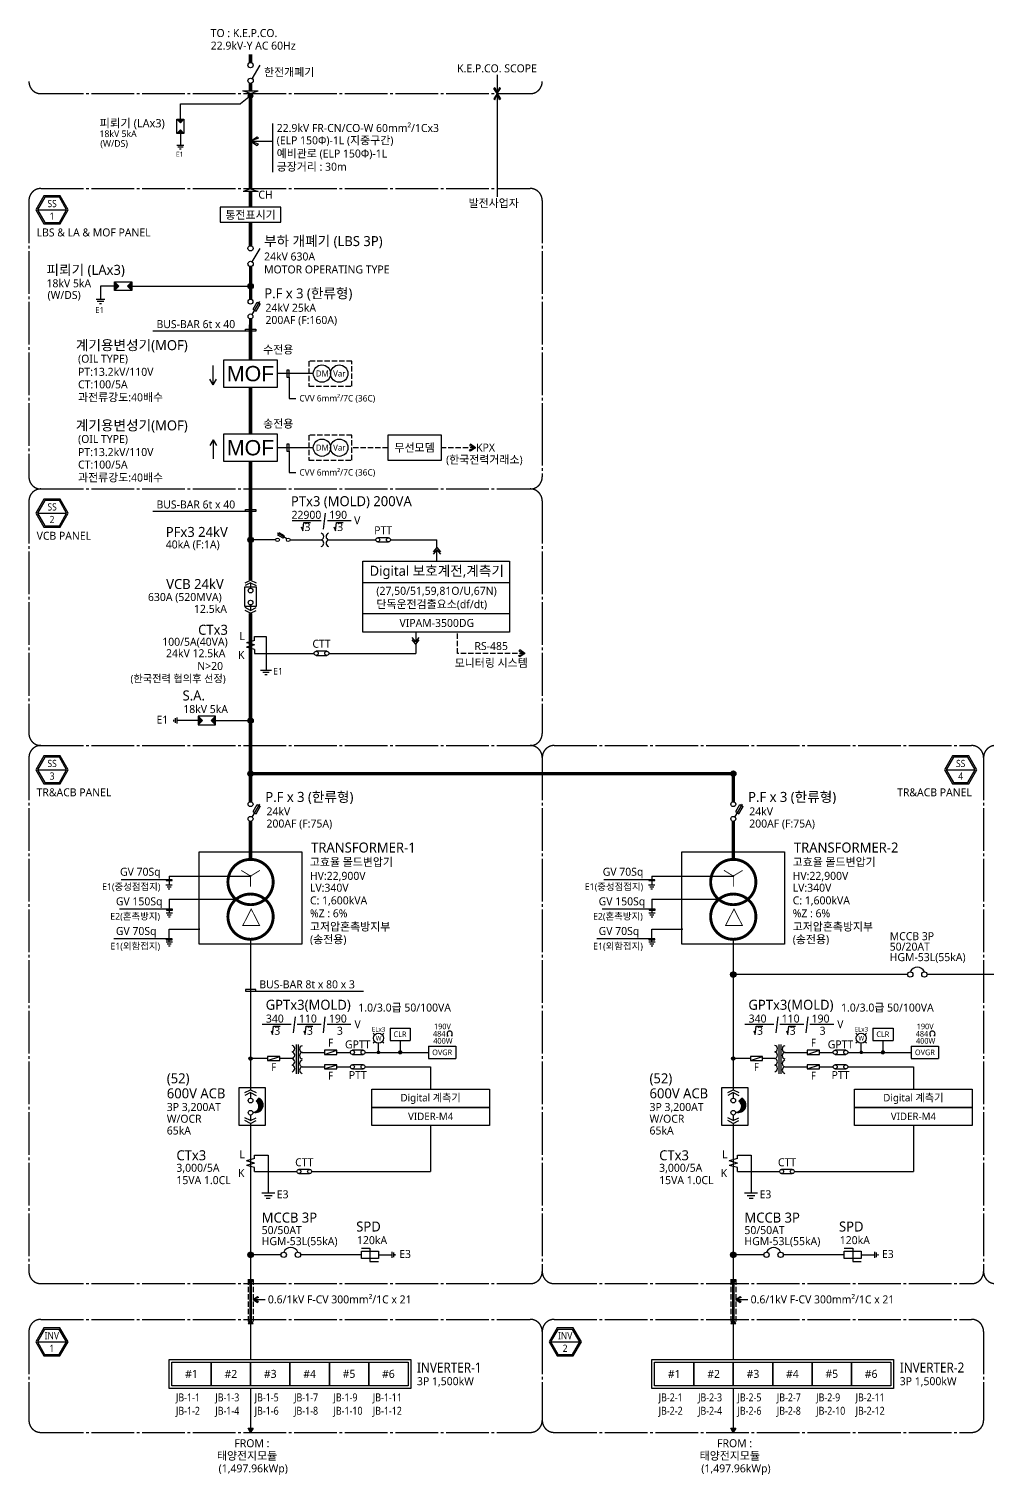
# Model space of a CAD drawing. Header units: millimetres. Extents: x 6276 to 501578, y 2533 to 56800.
# Drawn here: x 6276 to 42202, y 2533 to 56757 of the extents above; entities that cross this region are included whole.
import ezdxf
from ezdxf.enums import TextEntityAlignment as Align

# ---------------------------------------------------------------- set-up
doc = ezdxf.new("R2010")
doc.units = ezdxf.units.MM
doc.header["$LTSCALE"] = 100
doc.linetypes.add('C4', pattern=[19, 16, -1, 1, -1])
doc.linetypes.add('LH2', pattern=[2.75, 2, -0.75])
for name, color, linetype in [('E-ELEC', 3, 'Continuous'), ('E-LINE', 4, 'Continuous'), ('E-TABL', 1, 'Continuous'), ('E-TEXT', 7, 'Continuous')]:
    doc.layers.add(name, color=color, linetype=linetype)
doc.styles.add('arial', font='arial.ttf')
doc.styles.add('MG', font='malgun.ttf')

msp = doc.modelspace()

# ---------------------------------------------------------------- hatches: boundary and pattern name
at = {"layer": 'E-ELEC'}
for points in [[(14901, 16664), (14796, 16559, -0.720759), (14691, 16139, 0.926031)], [(33001, 16664), (32896, 16559, -0.720759), (32791, 16139, 0.926031)]]:
    msp.add_hatch(color=256, dxfattribs=at).paths.add_polyline_path(points)
at = {"layer": 'E-LINE'}
for points in [[(14588, 9711), (14497, 9868), (14679, 9868)], [(32688, 9711), (32597, 9868), (32779, 9868)], [(14588, 8371), (14497, 8213), (14679, 8213)], [(32688, 8371), (32597, 8213), (32779, 8213)], [(14588, 4133), (14497, 4291), (14679, 4291)], [(32688, 4133), (32597, 4291), (32779, 4291)]]:
    msp.add_hatch(color=256, dxfattribs=at).paths.add_polyline_path(points)

# ---------------------------------------------------------------- linework, layer by layer
at = {"color": 1}
for p, q in [((14779, 45428), (10922, 45428)), ((14393, 45432), (14393, 45495)), ((14393, 45495), (14779, 45495)), ((14779, 45495), (14779, 45428)), ((14779, 38665), (10922, 38665)), ((14393, 38669), (14393, 38732)), ((14393, 38732), (14779, 38732)), ((14779, 38732), (14779, 38665)), ((11648, 24857), (9735, 24857)), ((11424, 24856), (11424, 24824)), ((11424, 24824), (11648, 24824)), ((11648, 24824), (11648, 24857)), ((29749, 24857), (27836, 24857)), ((29525, 24856), (29525, 24824)), ((29525, 24824), (29749, 24824)), ((29749, 24824), (29749, 24857)), ((11654, 23747), (9673, 23747)), ((11431, 23747), (11431, 23715)), ((11431, 23715), (11654, 23715)), ((11654, 23715), (11654, 23747)), ((29755, 23747), (27774, 23747)), ((29531, 23747), (29531, 23715)), ((29531, 23715), (29755, 23715)), ((29755, 23715), (29755, 23747)), ((11648, 22635), (9466, 22635)), ((11424, 22635), (11424, 22603)), ((11424, 22603), (11648, 22603)), ((11648, 22603), (11648, 22635)), ((29749, 22635), (27566, 22635)), ((29525, 22635), (29525, 22603)), ((29525, 22603), (29749, 22603)), ((29749, 22603), (29749, 22635)), ((14779, 20739), (14393, 20739)), ((14393, 20739), (14393, 20672)), ((14393, 20672), (18822, 20672)), ((14779, 20676), (14779, 20739))]:
    msp.add_line(p, q, dxfattribs=at)
at = {"layer": 'E-ELEC', "linetype": 'Continuous'}
for p, q in [((14652, 54886), (14948, 55393)), ((14303, 54437), (14867, 54437)), ((14584, 54330), (14867, 54437)), ((14587, 50765), (14304, 50657)), ((14868, 50657), (14304, 50657)), ((14652, 48019), (14948, 48525)), ((14681, 46248), (14797, 46173)), ((14837, 46517), (14954, 46441)), ((15610, 37780), (15665, 37865)), ((15804, 37668), (15858, 37751)), ((14837, 27676), (14954, 27600)), ((32938, 27676), (33055, 27600)), ((14681, 27408), (14797, 27332)), ((32782, 27408), (32898, 27332))]:
    msp.add_line(p, q, dxfattribs=at)
at = {"layer": 'E-ELEC'}
for p, q in [((14585, 54246), (14214, 53942)), ((11954, 53942), (14214, 53942)), ((11954, 53371), (11954, 53942)), ((11820, 53371), (11954, 53237)), ((11820, 52834), (11820, 53371)), ((11820, 53371), (12089, 53371)), ((11954, 53237), (12089, 53371)), ((12089, 53371), (12089, 52834)), ((11820, 52834), (11954, 52968)), ((12089, 52834), (11820, 52834)), ((11954, 52968), (12089, 52834)), ((11954, 52834), (11954, 52398)), ((11820, 52398), (12089, 52398)), ((11854, 52331), (12055, 52331)), ((11921, 52263), (11988, 52263)), ((9485, 47274), (10131, 47274)), ((9485, 47274), (9647, 47112)), ((9485, 46951), (9485, 47274)), ((10131, 47274), (9969, 47112)), ((10131, 47274), (10131, 46951)), ((9485, 47112), (8962, 47112)), ((8962, 47112), (8962, 46624)), ((9647, 47112), (9485, 46951)), ((10131, 46951), (9485, 46951)), ((9969, 47112), (10131, 46951)), ((10131, 47112), (14586, 47112)), ((8801, 46624), (9124, 46624)), ((8841, 46543), (9083, 46543)), ((8922, 46462), (9003, 46462)), ((14646, 46046), (14929, 46531)), ((14680, 46248), (14837, 46517)), ((14796, 46173), (14953, 46441)), ((13185, 43410), (13185, 44131)), ((13185, 43410), (13063, 43628)), ((13185, 43410), (13307, 43628)), ((13185, 41352), (13063, 41135)), ((13185, 41352), (13185, 40632)), ((13185, 41352), (13307, 41135)), ((15950, 37643), (15600, 37847)), ((15804, 37667), (15610, 37780)), ((15859, 37751), (15665, 37864)), ((14379, 35990), (14586, 36094)), ((14586, 35990), (14379, 35886)), ((14586, 36094), (14793, 35990)), ((14586, 35990), (14586, 35783)), ((14586, 35990), (14793, 35886)), ((14586, 34953), (14379, 35057)), ((14586, 34850), (14379, 34953)), ((14586, 35161), (14586, 34953)), ((14586, 34953), (14793, 35057)), ((14586, 34850), (14793, 34953)), ((11772, 30737), (11772, 30909)), ((11830, 30708), (11830, 30938)), ((13268, 30984), (12622, 30984)), ((12784, 30823), (12622, 30984)), ((12622, 30984), (12622, 30662)), ((13106, 30823), (13268, 30984)), ((13268, 30662), (13268, 30984)), ((11715, 30794), (11715, 30852)), ((12622, 30823), (11830, 30823)), ((12622, 30662), (12784, 30823)), ((12622, 30662), (13268, 30662)), ((13268, 30662), (13106, 30823)), ((13268, 30823), (14586, 30823)), ((14647, 27205), (14930, 27690)), ((14681, 27408), (14837, 27676)), ((32747, 27205), (33030, 27690)), ((32781, 27408), (32938, 27676)), ((14797, 27332), (14953, 27600)), ((32898, 27332), (33054, 27600)), ((16294, 18678), (16294, 17576)), ((16367, 18678), (16367, 17576)), ((34395, 18678), (34395, 17576)), ((34468, 18678), (34468, 17576)), ((14376, 16874), (14586, 16979)), ((14586, 16874), (14376, 16769)), ((14586, 16979), (14796, 16874)), ((14586, 16874), (14586, 16664)), ((14586, 16874), (14796, 16769)), ((32477, 16874), (32686, 16979)), ((32686, 16874), (32477, 16769)), ((32686, 16979), (32896, 16874)), ((32686, 16874), (32686, 16664)), ((32686, 16874), (32896, 16769)), ((14796, 16559), (14901, 16664)), ((32896, 16559), (33001, 16664)), ((14586, 15824), (14376, 15929)), ((14586, 15719), (14376, 15824)), ((14586, 16034), (14586, 15824)), ((14586, 15824), (14796, 15929)), ((14586, 15719), (14796, 15824)), ((32686, 15824), (32477, 15929)), ((32686, 15719), (32477, 15824)), ((32686, 16034), (32686, 15824)), ((32686, 15824), (32896, 15929)), ((32686, 15719), (32896, 15824)), ((19899, 10676), (19899, 10906)), ((19956, 10704), (19956, 10877)), ((37999, 10676), (37999, 10906)), ((38057, 10704), (38057, 10877)), ((15732, 10791), (14586, 10791)), ((18742, 10791), (16462, 10791)), ((19382, 10791), (19899, 10791)), ((20014, 10762), (20014, 10820)), ((33832, 10791), (32686, 10791)), ((36843, 10791), (34562, 10791)), ((37483, 10791), (37999, 10791)), ((38114, 10762), (38114, 10820))]:
    msp.add_line(p, q, dxfattribs=at)
at = {"layer": 'E-ELEC', "color": 2}
for p, q in [((17361, 18459), (17361, 18307)), ((17817, 18459), (17361, 18459)), ((17817, 18307), (17817, 18459)), ((35461, 18459), (35461, 18307)), ((35917, 18459), (35461, 18459)), ((35917, 18307), (35917, 18459)), ((15226, 18227), (15226, 18075)), ((15682, 18227), (15226, 18227)), ((15226, 18075), (15682, 18075)), ((15682, 18075), (15682, 18227)), ((17361, 18307), (17817, 18307)), ((17361, 17916), (17361, 17764)), ((17817, 17916), (17361, 17916)), ((17817, 17764), (17817, 17916)), ((33327, 18227), (33327, 18075)), ((33783, 18227), (33327, 18227)), ((33327, 18075), (33783, 18075)), ((33783, 18075), (33783, 18227)), ((35461, 18307), (35917, 18307)), ((35461, 17916), (35461, 17764)), ((35917, 17916), (35461, 17916)), ((35917, 17764), (35917, 17916)), ((17361, 17764), (17817, 17764)), ((35461, 17764), (35917, 17764))]:
    msp.add_line(p, q, dxfattribs=at)
at = {"layer": 'E-ELEC', "color": 2, "linetype": 'Continuous'}
for p, q in [((17361, 18307), (17817, 18459)), ((35461, 18307), (35917, 18459)), ((15226, 18075), (15682, 18227)), ((17361, 17764), (17817, 17916)), ((33327, 18075), (33783, 18227)), ((35461, 17764), (35917, 17916))]:
    msp.add_line(p, q, dxfattribs=at)
at = {"layer": 'E-ELEC', "ltscale": 10}
for p, q in [((18742, 11035), (19062, 11035)), ((19062, 11035), (19062, 10547)), ((36843, 11035), (37163, 11035)), ((37163, 11035), (37163, 10547)), ((19062, 10547), (19382, 10547)), ((37163, 10547), (37483, 10547))]:
    msp.add_line(p, q, dxfattribs=at)
at = {"layer": 'E-ELEC', "linetype": 'Continuous'}
for points in [[(14586, 54330), (14303, 54437)], [(14585, 50765), (14868, 50657)]]:
    msp.add_lwpolyline(points, dxfattribs=at)
at = {"layer": 'E-ELEC'}
for points in [[(15726, 50074), (13446, 50074), (13446, 49509), (15726, 49509)], [(15601, 44341), (13571, 44341), (13571, 43326), (15601, 43326)], [(15601, 41562), (13571, 41562), (13571, 40547), (15601, 40547)], [(14362, 35831), (14362, 35112), (14809, 35112), (14809, 35831)], [(11535, 6872), (20594, 6872), (20594, 5781), (11535, 5781)], [(11635, 6772), (13111, 6772), (13111, 5881), (11635, 5881)], [(13111, 6772), (14588, 6772), (14588, 5881), (13111, 5881)], [(14588, 6772), (16064, 6772), (16064, 5881), (14588, 5881)], [(16064, 6772), (17541, 6772), (17541, 5881), (16064, 5881)], [(17541, 6772), (19017, 6772), (19017, 5881), (17541, 5881)], [(19017, 6772), (20494, 6772), (20494, 5881), (19017, 5881)], [(29635, 6872), (38694, 6872), (38694, 5781), (29635, 5781)], [(29735, 6772), (31212, 6772), (31212, 5881), (29735, 5881)], [(31212, 6772), (32688, 6772), (32688, 5881), (31212, 5881)], [(32688, 6772), (34165, 6772), (34165, 5881), (32688, 5881)], [(34165, 6772), (35641, 6772), (35641, 5881), (34165, 5881)], [(35641, 6772), (37118, 6772), (37118, 5881), (35641, 5881)], [(37118, 6772), (38594, 6772), (38594, 5881), (37118, 5881)]]:
    msp.add_lwpolyline(points, close=True, dxfattribs=at)
at = {"layer": 'E-ELEC', "const_width": 108}
for points in [[(14586, 23921, 1), (14586, 25618, 1)], [(32686, 23921, 1), (32686, 25618, 1)], [(14586, 22622, -1), (14586, 24319, -1)], [(32686, 22622, -1), (32686, 24319, -1)]]:
    msp.add_lwpolyline(points, format="xyb", close=True, dxfattribs=at)
at = {"layer": 'E-ELEC', "ltscale": 10}
for points in [[(18742, 10928), (19382, 10928), (19382, 10654), (18742, 10654)], [(36843, 10928), (37483, 10928), (37483, 10654), (36843, 10654)]]:
    msp.add_lwpolyline(points, close=True, dxfattribs=at)
at = {"layer": 'E-ELEC', "linetype": 'Continuous'}
for centre in [(14586, 55398), (14588, 54812), (14586, 48530), (14588, 47945)]:
    msp.add_circle(centre, 98.2, dxfattribs=at)
at = {"layer": 'E-ELEC'}
for centre, radius in [((14585, 54246), 84), ((14585, 54246), 60), ((14585, 54246), 33.6), ((14586, 47112), 101), ((14586, 47112), 72), ((14586, 47112), 40.3), ((14585, 46531), 92.4), ((14585, 45977), 92.4), ((14586, 37599), 101), ((14586, 37599), 40.3), ((15600, 37599), 66.7), ((16000, 37599), 66.7), ((14586, 35696), 86.4), ((14586, 35247), 86.4), ((14586, 30823), 101), ((14586, 30823), 101), ((14586, 30823), 40.3), ((14586, 30823), 40.3), ((14586, 28831), 101), ((14586, 28831), 40.3), ((32686, 28831), 101), ((32686, 28831), 40.3), ((14586, 27690), 92.4), ((32686, 27690), 92.4), ((14586, 27136), 92.4), ((32686, 27136), 92.4), ((32686, 21301), 101), ((32686, 21301), 40.3), ((39321, 21301), 100), ((39850, 21301), 100), ((14586, 18151), 53.5), ((32686, 18151), 53.5), ((14586, 16576), 87.5), ((32686, 16576), 87.5), ((14586, 16121), 87.5), ((32686, 16121), 87.5), ((14586, 10791), 101), ((14586, 10791), 101), ((15832, 10791), 100), ((16361, 10791), 100), ((32686, 10791), 101), ((32686, 10791), 101), ((33933, 10791), 100), ((34462, 10791), 100), ((14586, 10791), 40.3), ((14586, 10791), 40.3), ((32686, 10791), 40.3), ((32686, 10791), 40.3)]:
    msp.add_circle(centre, radius, dxfattribs=at)
for centre, radius, start, end in [((17207, 37722), 127, 284.1722, 75.8278), ((17207, 37475), 127, 284.1722, 75.8278), ((17546, 37722), 127, 104.1722, 255.8278), ((17546, 37475), 127, 104.1722, 255.8278), ((39586, 21289), 287, 22.9493, 157.0507), ((16114, 18522), 127, 284.1722, 75.8278), ((16548, 18507), 127, 104.1722, 255.8278), ((34215, 18522), 127, 284.1722, 75.8278), ((34648, 18507), 127, 104.1722, 255.8278), ((16114, 18275), 127, 284.1722, 75.8278), ((16114, 18028), 127, 284.1722, 75.8278), ((16114, 17781), 127, 284.1722, 75.8278), ((16548, 18259), 127, 104.1722, 255.8278), ((16548, 17963), 127, 104.1722, 255.8278), ((34215, 18275), 127, 284.1722, 75.8278), ((34215, 18028), 127, 284.1722, 75.8278), ((34215, 17781), 127, 284.1722, 75.8278), ((34648, 18259), 127, 104.1722, 255.8278), ((34648, 17963), 127, 104.1722, 255.8278), ((16548, 17716), 127, 104.1722, 255.8278), ((34648, 17716), 127, 104.1722, 255.8278), ((14776, 16409), 283, 252.5973, 63.7999), ((14673, 16366), 228, 274.3987, 57.5288), ((32876, 16409), 283, 252.5973, 63.7999), ((32774, 16366), 228, 274.3987, 57.5288), ((16097, 10779), 287, 22.9493, 157.0507), ((34197, 10779), 287, 22.9493, 157.0507)]:
    msp.add_arc(centre, radius, start, end, dxfattribs=at)
for points in [[(11820, 53371), (11954, 53237), (12089, 53371)], [(11820, 52834), (11954, 52968), (12089, 52834)], [(9485, 47274), (9647, 47112), (9485, 46951)], [(10131, 47274), (9969, 47112), (10131, 46951)], [(12622, 30662), (12784, 30823), (12622, 30984)], [(13268, 30662), (13106, 30823), (13268, 30984)]]:
    msp.add_solid(points, dxfattribs=at)
at = {"layer": 'E-LINE', "linetype": 'Continuous'}
for p, q in [((14586, 22622), (14586, 16979)), ((32686, 22622), (32686, 16979))]:
    msp.add_line(p, q, dxfattribs=at)
at = {"layer": 'E-LINE'}
for p, q in [((39221, 21301), (32686, 21301)), ((45267, 21301), (39951, 21301)), ((14586, 15719), (14588, 9711)), ((32686, 15719), (32688, 9711)), ((14588, 8213), (14588, 6872)), ((32688, 8213), (32688, 6872)), ((14588, 5781), (14588, 4133)), ((32688, 5781), (32688, 4133))]:
    msp.add_line(p, q, dxfattribs=at)
at = {"layer": 'E-LINE', "const_width": 130}
for points in [[(14585, 55496), (14585, 55803)], [(14585, 54437), (14585, 54714)], [(14585, 50765), (14585, 54330)], [(14586, 50657), (14586, 50074)], [(14586, 49509), (14586, 48629)], [(14588, 47847), (14587, 46623)], [(14587, 45884), (14586, 44341)], [(14586, 43326), (14586, 41562)], [(14586, 40547), (14586, 36094)], [(14586, 34850), (14586, 27783)], [(32686, 28831), (14586, 28831)], [(32686, 28831), (32686, 27783)], [(14586, 27043), (14586, 25618)], [(32686, 27043), (32686, 25618)]]:
    msp.add_lwpolyline(points, dxfattribs=at)
at = {"layer": 'E-LINE'}
for points in [[(14588, 9711), (14497, 9868), (14679, 9868)], [(32688, 9711), (32597, 9868), (32779, 9868)], [(14588, 8371), (14497, 8213), (14679, 8213)], [(32688, 8371), (32597, 8213), (32779, 8213)], [(14588, 4133), (14497, 4291), (14679, 4291)], [(32688, 4133), (32597, 4291), (32779, 4291)]]:
    msp.add_lwpolyline(points, close=True, dxfattribs=at)
at = {"layer": 'E-LINE', "linetype": 'LH2', "const_width": 100, "flags": 128}
for points in [[(14588, 9711), (14588, 8371)], [(32688, 9711), (32688, 8371)]]:
    msp.add_lwpolyline(points, dxfattribs=at)
at = {"layer": 'E-LINE'}
for centre in [(14586, 18151), (32686, 18151)]:
    msp.add_circle(centre, 63, dxfattribs=at)
at = {"layer": 'E-TABL', "color": 1, "linetype": 'C4'}
for p, q in [((6726, 54330), (25073, 54330)), ((6726, 50773), (25073, 50773)), ((6276, 50323), (6276, 39957)), ((25523, 50323), (25523, 41987)), ((25523, 41987), (25523, 39957)), ((6276, 39057), (6276, 30337)), ((6726, 39507), (25073, 39507)), ((25523, 39057), (25523, 30337)), ((6726, 29887), (25073, 29887)), ((6726, 29887), (25073, 29887)), ((25973, 29887), (41621, 29887)), ((6276, 29437), (6276, 10161)), ((25523, 29437), (25523, 10161)), ((25523, 29437), (25523, 10161)), ((25523, 29437), (25523, 10161)), ((42071, 29437), (42071, 10161)), ((42071, 29437), (42071, 10161)), ((42071, 29437), (42071, 10161)), ((6726, 9711), (25073, 9711)), ((25973, 9711), (41621, 9711)), ((6726, 8371), (25073, 8371)), ((25973, 8371), (41621, 8371)), ((6276, 7921), (6276, 4583)), ((6276, 7921), (6276, 4583)), ((25523, 7921), (25523, 4583)), ((25523, 7921), (25523, 4583)), ((25523, 7921), (25523, 4583)), ((42071, 7921), (42071, 4583)), ((6726, 4133), (25073, 4133)), ((25973, 4133), (41621, 4133))]:
    msp.add_line(p, q, dxfattribs=at)
at = {"layer": 'E-TABL'}
for p, q in [((15411, 53214), (15411, 51386)), ((14585, 52547), (15411, 52547)), ((22836, 41181), (22792, 41138)), ((22792, 41138), (23025, 41055)), ((22792, 40971), (23025, 41055)), ((22836, 40928), (22792, 40971)), ((23025, 41055), (22836, 41181)), ((23025, 41055), (22836, 40928)), ((24300, 36801), (24300, 34142)), ((24300, 34142), (18791, 34142)), ((24685, 33471), (24642, 33428)), ((24642, 33428), (24874, 33344)), ((24642, 33261), (24874, 33344)), ((24685, 33218), (24642, 33261)), ((24874, 33344), (24685, 33471)), ((24874, 33344), (24685, 33218)), ((14679, 9119), (15134, 9119)), ((32779, 9119), (33235, 9119))]:
    msp.add_line(p, q, dxfattribs=at)
at = {"layer": 'E-TABL', "linetype": 'Continuous'}
for p, q in [((6600, 49972), (7689, 49972)), ((16031, 43700), (16031, 42899)), ((16031, 42899), (16289, 42899)), ((16031, 40922), (16031, 40121)), ((16031, 40121), (16289, 40121)), ((6600, 38599), (7689, 38599)), ((6600, 28979), (7689, 28979)), ((40668, 28979), (41756, 28979)), ((6592, 7524), (7681, 7524)), ((25839, 7524), (26928, 7524))]:
    msp.add_line(p, q, dxfattribs=at)
at = {"layer": 'E-TABL', "linetype": 'LH2'}
for p, q in [((19729, 41055), (18390, 41055)), ((23025, 41055), (21743, 41055)), ((22343, 33344), (22343, 34142)), ((24874, 33344), (22343, 33344)), ((14497, 9868), (14497, 8213)), ((14679, 9868), (14679, 8213)), ((32597, 9868), (32597, 8213)), ((32779, 9868), (32779, 8213))]:
    msp.add_line(p, q, dxfattribs=at)
at = {"layer": 'E-TABL', "color": 0}
for p, q in [((11536, 24993), (14586, 24993)), ((29637, 24993), (32686, 24993)), ((11536, 24123), (14044, 24123)), ((29637, 24123), (32145, 24123))]:
    msp.add_line(p, q, dxfattribs=at)
at = {"layer": 'E-TABL'}
for points in [[(14890, 52657), (14585, 52547), (14833, 52714)], [(14585, 52547), (14833, 52381), (14890, 52438)], [(21743, 41526), (19729, 41526), (19729, 40583), (21743, 40583)], [(24300, 34142), (18791, 34142), (18791, 35999), (24300, 35999)], [(14882, 9193), (14679, 9119), (14844, 9230)], [(32982, 9193), (32779, 9119), (32945, 9230)], [(14679, 9119), (14844, 9009), (14882, 9046)], [(32779, 9119), (32945, 9009), (32982, 9046)]]:
    msp.add_lwpolyline(points, close=True, dxfattribs=at)
at = {"layer": 'E-TABL', "linetype": 'Continuous'}
for points in [[(6872, 50444), (6600, 49972), (6872, 49501), (7417, 49501), (7689, 49972), (7417, 50444)], [(15946, 43966), (15946, 43700), (16031, 43700), (16031, 43966)], [(15946, 41187), (15946, 40922), (16031, 40922), (16031, 41187)], [(6872, 39071), (6600, 38599), (6872, 38128), (7417, 38128), (7689, 38599), (7417, 39071)], [(6872, 29451), (6600, 28979), (6872, 28507), (7417, 28507), (7689, 28979), (7417, 29451)], [(40940, 29451), (40668, 28979), (40940, 28507), (41484, 28507), (41756, 28979), (41484, 29451)], [(12661, 25907), (16510, 25907), (16510, 22445), (12661, 22445)], [(30762, 25907), (34611, 25907), (34611, 22445), (30762, 22445)], [(14157, 17069), (15135, 17069), (15135, 15646), (14157, 15646)], [(32258, 17069), (33235, 17069), (33235, 15646), (32258, 15646)], [(6864, 7995), (6592, 7524), (6864, 7052), (7408, 7052), (7681, 7524), (7408, 7995)], [(26111, 7995), (25839, 7524), (26111, 7052), (26655, 7052), (26928, 7524), (26655, 7995)]]:
    msp.add_lwpolyline(points, close=True, dxfattribs=at)
at = {"layer": 'E-TABL', "linetype": 'LH2'}
for points in [[(18390, 44305), (16777, 44305), (16777, 43361), (18390, 43361)], [(18390, 41526), (16777, 41526), (16777, 40583), (18390, 40583)]]:
    msp.add_lwpolyline(points, close=True, dxfattribs=at)
at = {"layer": 'E-TABL', "linetype": 'Continuous', "const_width": 32.3}
for points in [[(14586, 24993), (14232, 25210)], [(14938, 25206), (14586, 24993), (14586, 24597)], [(32686, 24993), (32333, 25210)], [(33038, 25206), (32686, 24993), (32686, 24597)]]:
    msp.add_lwpolyline(points, dxfattribs=at)
for points in [[(14297, 23143), (14611, 23757), (14926, 23143)], [(32397, 23143), (32712, 23757), (33026, 23143)]]:
    msp.add_lwpolyline(points, close=True, dxfattribs=at)
at = {"layer": 'E-TABL', "color": 0}
for points in [[(11536, 22519), (11536, 23002), (12661, 23002)], [(29637, 22519), (29637, 23002), (30762, 23002)]]:
    msp.add_lwpolyline(points, dxfattribs=at)
at = {"layer": 'E-TABL', "linetype": 'C4'}
for centre, start, end in [((6726, 54780), 180, 270), ((25073, 54780), 270, 0)]:
    msp.add_arc(centre, 450, start, end, dxfattribs=at)
at = {"layer": 'E-TABL', "color": 1, "linetype": 'C4'}
for centre, start, end in [((6726, 50323), 90, 180), ((25073, 50323), 0, 90), ((6726, 39957), 180, 270), ((25073, 39957), 270, 0), ((6726, 39057), 90, 180), ((25073, 39057), 0, 90), ((6726, 30337), 180, 270), ((6726, 29437), 90, 180), ((25073, 30337), 270, 0), ((25073, 29437), 0, 90), ((25973, 29437), 90, 180), ((41621, 29437), 0, 90), ((42521, 29437), 90, 180), ((6726, 10161), 180, 270), ((25073, 10161), 270, 0), ((25973, 10161), 180, 270), ((41621, 10161), 270, 0), ((42521, 10161), 180, 270), ((6726, 7921), 90, 180), ((25073, 7921), 0, 90), ((25973, 7921), 90, 180), ((41621, 7921), 0, 90), ((6726, 4583), 180, 270), ((25073, 4583), 270, 0), ((25973, 4583), 180, 270), ((41621, 4583), 270, 0)]:
    msp.add_arc(centre, 450, start, end, dxfattribs=at)
at = {"layer": 'E-TEXT'}
for p, q in [((23833, 55032), (23833, 54330)), ((23707, 54519), (23750, 54562)), ((23833, 54330), (23707, 54519)), ((23833, 54330), (23707, 54141)), ((23750, 54562), (23833, 54330)), ((23750, 54098), (23833, 54330)), ((23917, 54562), (23833, 54330)), ((23833, 54330), (23960, 54519)), ((23833, 54330), (23833, 50464)), ((23833, 54330), (23960, 54141)), ((23917, 54098), (23833, 54330)), ((23960, 54519), (23917, 54562)), ((23707, 54141), (23750, 54098)), ((23960, 54141), (23917, 54098)), ((16940, 43833), (15601, 43833)), ((16940, 41055), (15601, 41055)), ((17388, 38599), (17315, 38002)), ((16152, 38322), (17239, 38322)), ((17470, 38322), (18361, 38322)), ((15533, 37599), (14586, 37599)), ((16067, 37599), (17239, 37599)), ((17515, 37599), (19281, 37599)), ((19758, 37675), (19357, 37675)), ((19357, 37523), (19758, 37523)), ((19834, 37599), (21570, 37599)), ((21570, 37308), (21570, 37599)), ((21570, 36801), (21570, 37223)), ((18791, 36801), (24126, 36801)), ((18791, 34142), (18791, 36801)), ((18799, 36801), (24300, 36801)), ((18791, 35999), (24126, 35999)), ((18799, 35999), (24300, 35999)), ((24126, 34826), (18791, 34826)), ((24300, 34826), (18799, 34826)), ((14740, 33826), (14432, 33742)), ((14740, 33657), (14432, 33742)), ((14740, 33657), (14432, 33573)), ((14740, 33826), (14740, 33979)), ((14740, 33979), (15166, 33979)), ((15166, 33979), (15166, 32717)), ((24300, 34142), (18791, 34142)), ((20780, 34142), (20780, 33773)), ((20780, 33688), (20780, 33344)), ((14740, 33488), (14432, 33573)), ((14740, 33482), (14740, 33344)), ((14740, 33344), (16970, 33344)), ((17447, 33420), (17046, 33420)), ((17046, 33268), (17447, 33268)), ((17523, 33344), (20780, 33344)), ((14962, 32717), (15371, 32717)), ((15044, 32637), (15289, 32637)), ((15126, 32557), (15207, 32557)), ((11536, 24993), (11536, 24655)), ((29637, 24993), (29637, 24655)), ((11650, 24655), (11412, 24655)), ((11606, 24579), (11456, 24579)), ((11562, 24504), (11499, 24504)), ((29750, 24655), (29512, 24655)), ((29706, 24579), (29556, 24579)), ((29663, 24504), (29600, 24504)), ((11536, 24123), (11536, 23608)), ((29637, 24123), (29637, 23608)), ((11655, 23608), (11417, 23608)), ((11611, 23532), (11461, 23532)), ((11568, 23457), (11504, 23457)), ((29756, 23608), (29518, 23608)), ((29712, 23532), (29562, 23532)), ((29668, 23457), (29605, 23457)), ((11655, 22519), (11417, 22519)), ((11611, 22443), (11461, 22443)), ((11568, 22368), (11504, 22368)), ((29756, 22519), (29518, 22519)), ((29712, 22443), (29562, 22443)), ((29668, 22368), (29605, 22368)), ((16255, 19711), (16182, 19114)), ((17377, 19711), (17304, 19114)), ((34355, 19711), (34282, 19114)), ((35477, 19711), (35404, 19114)), ((15018, 19434), (16106, 19434)), ((16336, 19434), (17228, 19434)), ((17458, 19434), (18350, 19434)), ((19820, 19285), (19820, 18824)), ((19820, 19285), (20575, 19285)), ((20575, 19285), (20575, 18824)), ((21950, 19003), (21995, 19003)), ((22156, 19003), (22111, 19003)), ((33119, 19434), (34206, 19434)), ((34437, 19434), (35328, 19434)), ((35559, 19434), (36451, 19434)), ((37921, 19285), (37921, 18824)), ((37921, 19285), (38676, 19285)), ((38676, 19285), (38676, 18824)), ((40050, 19003), (40096, 19003)), ((40257, 19003), (40211, 19003)), ((18806, 18459), (18405, 18459)), ((19382, 18383), (19382, 18725)), ((19820, 18824), (20575, 18824)), ((20198, 18824), (20198, 18383)), ((21258, 18614), (21258, 18152)), ((21258, 18614), (22284, 18614)), ((22284, 18614), (22284, 18152)), ((36906, 18459), (36506, 18459)), ((37483, 18383), (37483, 18725)), ((37921, 18824), (38676, 18824)), ((38298, 18824), (38298, 18383)), ((39358, 18614), (39358, 18152)), ((39358, 18614), (40384, 18614)), ((40384, 18614), (40384, 18152)), ((15226, 18151), (14586, 18151)), ((16145, 18151), (15682, 18151)), ((16516, 18383), (17361, 18383)), ((17817, 18383), (18329, 18383)), ((18405, 18307), (18806, 18307)), ((18806, 17916), (18405, 17916)), ((18882, 18383), (21258, 18383)), ((21258, 18152), (22284, 18152)), ((33327, 18151), (32686, 18151)), ((34246, 18151), (33783, 18151)), ((34617, 18383), (35461, 18383)), ((35917, 18383), (36430, 18383)), ((36506, 18307), (36906, 18307)), ((36906, 17916), (36506, 17916)), ((36982, 18383), (39358, 18383)), ((39358, 18152), (40384, 18152)), ((16516, 17840), (17361, 17840)), ((17817, 17840), (18329, 17840)), ((18405, 17764), (18806, 17764)), ((18882, 17840), (21339, 17840)), ((21339, 17840), (21339, 16997)), ((34617, 17840), (35461, 17840)), ((35917, 17840), (36430, 17840)), ((36506, 17764), (36906, 17764)), ((36982, 17840), (39440, 17840)), ((39440, 17840), (39440, 16997)), ((21339, 15645), (21339, 13916)), ((39440, 15645), (39440, 13916)), ((14740, 14398), (14432, 14313)), ((14740, 14229), (14432, 14313)), ((14740, 14229), (14432, 14145)), ((14740, 14060), (14432, 14145)), ((14740, 14398), (14740, 14534)), ((14740, 14534), (15252, 14534)), ((15252, 14534), (15252, 13112)), ((32840, 14398), (32533, 14313)), ((32840, 14229), (32533, 14313)), ((32840, 14229), (32533, 14145)), ((32840, 14060), (32533, 14145)), ((32840, 14398), (32840, 14534)), ((32840, 14534), (33352, 14534)), ((33352, 14534), (33352, 13112)), ((14740, 13916), (14740, 14060)), ((16800, 13992), (16399, 13992)), ((16399, 13840), (16800, 13840)), ((32840, 13916), (32840, 14060)), ((34900, 13992), (34499, 13992)), ((34499, 13840), (34900, 13840)), ((15006, 13112), (15497, 13112)), ((15104, 13016), (15399, 13016)), ((33107, 13112), (33598, 13112)), ((33205, 13016), (33500, 13016)), ((15178, 12919), (15325, 12919)), ((33279, 12919), (33426, 12919))]:
    msp.add_line(p, q, dxfattribs=at)
at = {"layer": 'E-TEXT', "linetype": 'Continuous'}
for p, q in [((21570, 37308), (21436, 37148)), ((21570, 37223), (21436, 37063)), ((21570, 37308), (21704, 37148)), ((21570, 37223), (21704, 37063)), ((20780, 33773), (20646, 33934)), ((20780, 33688), (20646, 33848)), ((20780, 33773), (20914, 33934)), ((20780, 33688), (20914, 33848)), ((19247, 19044), (19183, 19105)), ((19578, 19105), (19516, 19046)), ((37347, 19044), (37284, 19105)), ((37679, 19105), (37617, 19046)), ((19246, 18783), (19183, 18723)), ((19578, 18723), (19517, 18781)), ((37346, 18783), (37284, 18723)), ((37679, 18723), (37618, 18781)), ((14740, 13916), (16323, 13916)), ((16876, 13916), (21339, 13916)), ((32840, 13916), (34423, 13916)), ((34976, 13916), (39440, 13916))]:
    msp.add_line(p, q, dxfattribs=at)
for points, const_width in [([(14535, 54246, 1), (14635, 54246, 1)], 101), ([(14549, 54246, 1), (14621, 54246, 1)], 71.8), ([(14526, 47112, 1), (14646, 47112, 1)], 121), ([(14543, 47112, 1), (14629, 47112, 1)], 86.2), ([(14526, 37599, 1), (14646, 37599, 1)], 121), ([(14526, 30823, 1), (14646, 30823, 1)], 121), ([(14526, 28831, 1), (14646, 28831, 1)], 121), ([(32626, 28831, 1), (32747, 28831, 1)], 121), ([(32626, 21301, 1), (32747, 21301, 1)], 121), ([(14526, 10791, 1), (14646, 10791, 1)], 121), ([(32626, 10791, 1), (32747, 10791, 1)], 121)]:
    msp.add_lwpolyline(points, format="xyb", close=True, dxfattribs=dict(at, const_width=const_width))
for points in [[(6841, 50498), (6538, 49972), (6841, 49447), (7448, 49447), (7751, 49972), (7448, 50498)], [(6841, 39125), (6538, 38599), (6841, 38074), (7448, 38074), (7751, 38599), (7448, 39125)], [(6841, 29504), (6538, 28979), (6841, 28454), (7448, 28454), (7751, 28979), (7448, 29504)], [(40909, 29504), (40605, 28979), (40909, 28454), (41515, 28454), (41819, 28979), (41515, 29504)], [(6833, 8049), (6530, 7524), (6833, 6998), (7439, 6998), (7743, 7524), (7439, 8049)], [(26080, 8049), (25777, 7524), (26080, 6998), (26687, 6998), (26990, 7524), (26687, 8049)]]:
    msp.add_lwpolyline(points, close=True, dxfattribs=at)
at = {"layer": 'E-TEXT'}
for points in [[(16490, 38083), (16542, 37938), (16583, 38252), (16831, 38252)], [(17715, 38083), (17767, 37938), (17808, 38252), (18056, 38252)], [(24300, 36801), (24300, 34142)], [(15357, 19195), (15409, 19050), (15450, 19364), (15698, 19364)], [(16581, 19195), (16634, 19050), (16674, 19364), (16922, 19364)], [(33457, 19195), (33510, 19050), (33550, 19364), (33798, 19364)], [(34682, 19195), (34734, 19050), (34775, 19364), (35023, 19364)]]:
    msp.add_lwpolyline(points, dxfattribs=at)
for points, const_width in [([(14568, 24993, 1), (14604, 24993, 1)], 36.2), ([(32668, 24993, 1), (32705, 24993, 1)], 36.2), ([(14062, 24123, 1), (14026, 24123, 1)], 36.2), ([(32163, 24123, 1), (32127, 24123, 1)], 36.2), ([(12679, 23002, 1), (12643, 23002, 1)], 36.2), ([(30780, 23002, 1), (30744, 23002, 1)], 36.2), ([(19349, 18383, -1), (19416, 18383, -1)], 66.7), ([(20158, 18383, 1), (20238, 18383, 1)], 80), ([(37450, 18383, -1), (37516, 18383, -1)], 66.7), ([(38258, 18383, 1), (38338, 18383, 1)], 80), ([(14546, 18151, 1), (14626, 18151, 1)], 80), ([(32646, 18151, 1), (32726, 18151, 1)], 80)]:
    msp.add_lwpolyline(points, format="xyb", close=True, dxfattribs=dict(at, const_width=const_width))
for points in [[(19132, 16997), (23547, 16997), (23547, 16321), (19132, 16321)], [(37232, 16997), (41647, 16997), (41647, 16321), (37232, 16321)], [(19132, 16321), (23547, 16321), (23547, 15645), (19132, 15645)], [(37232, 16321), (41647, 16321), (41647, 15645), (37232, 15645)]]:
    msp.add_lwpolyline(points, close=True, dxfattribs=at)
for centre, radius in [((17264, 43833), 324), ((17912, 43833), 324), ((17264, 41055), 324), ((17912, 41055), 324), ((14586, 37599), 67.9), ((19357, 37599), 76), ((19758, 37599), 76), ((17046, 33344), 76), ((17447, 33344), 76), ((18405, 18383), 76), ((18806, 18383), 76), ((36506, 18383), 76), ((36906, 18383), 76), ((18405, 17840), 76), ((18806, 17840), 76), ((36506, 17840), 76), ((36906, 17840), 76), ((16399, 13916), 76), ((16800, 13916), 76), ((34499, 13916), 76), ((34900, 13916), 76)]:
    msp.add_circle(centre, radius, dxfattribs=at)
at = {"layer": 'E-TEXT', "linetype": 'Continuous'}
for centre in [(19382, 18913), (37483, 18913)]:
    msp.add_circle(centre, 188, dxfattribs=at)
for start, end in [(0, 180), (180, 0)]:
    msp.add_arc((14586, 30823), 60.3, start, end, dxfattribs=at)
at = {"layer": 'E-TEXT'}
for centre in [(22053, 19081), (40153, 19081)]:
    msp.add_arc(centre, 97.8, 306.336, 233.664, dxfattribs=at)

# ---------------------------------------------------------------- texts
at = {"style": 'MG'}
for s, p in [('BUS-BAR 6t x 40', (11060, 45539)), ('BUS-BAR 6t x 40', (11060, 38776)), ('GV 70Sq', (9692, 25005)), ('GV 70Sq', (27792, 25005)), ('GV 150Sq', (9538, 23896)), ('GV 150Sq', (27639, 23896)), ('GV 70Sq', (9537, 22784)), ('GV 70Sq', (27638, 22784)), ('BUS-BAR 8t x 80 x 3', (14915, 20783))]:
    msp.add_text(s, height=300, dxfattribs=at).set_placement(p)
at = {"layer": 'E-ELEC', "style": 'MG'}
for s, p in [('CT:100/5A', (8119, 43280)), ('CT:100/5A', (8119, 40272)), ('단독운전검출요소(df/dt)', (19307, 35037)), ('고효율 몰드변압기', (16812, 25371)), ('고효율 몰드변압기', (34913, 25371)), ('C: 1,600kVA', (16815, 23931)), ('C: 1,600kVA', (34915, 23931))]:
    msp.add_text(s, height=300, dxfattribs=at).set_placement(p)
for s, height, p in [('(27,50/51,59,81O/U,67N)', 300, (21560, 35657)), ('VIPAM-3500DG', 300, (21570, 34484)), ('VIDER-M4', 280, (21339, 15983)), ('VIDER-M4', 280, (39440, 15983))]:
    msp.add_text(s, height=height, dxfattribs=at).set_placement(p, align=Align.MIDDLE)
msp.add_text('100/5A(40VA)', height=300, dxfattribs=at).set_placement((13730, 33628), align=Align.RIGHT)
at = {"layer": 'E-LINE', "style": 'MG'}
for s, height, p in [('피뢰기 (LAx3)', 312.5, (8922, 53065)), ('부하 개폐기 (LBS 3P)', 375, (15094, 48614)), ('피뢰기 (LAx3)', 375, (6935, 47536)), ('P.F x 3 (한류형)', 375, (15101, 46656)), ('계기용변성기(MOF)', 375, (8036, 44712)), ('계기용변성기(MOF)', 375, (8036, 41703)), ('PTx3 (MOLD) 200VA', 375, (16100, 38862)), ('PFx3 24kV', 375, (11407, 37709)), ('VCB 24kV', 375, (11423, 35756)), ('S.A.', 375, (12036, 31577)), ('P.F x 3 (한류형)', 375, (15140, 27774)), ('P.F x 3 (한류형)', 375, (33241, 27774)), ('TRANSFORMER-1', 375, (16857, 25876)), ('TRANSFORMER-2', 375, (34958, 25876)), ('(52)', 375, (11446, 17223)), ('(52)', 375, (29546, 17223)), ('600V ACB', 375, (11446, 16659)), ('600V ACB', 375, (29546, 16659)), ('CTx3', 375, (11806, 14337)), ('CTx3', 375, (29907, 14337)), ('MCCB 3P', 375, (15003, 12001)), ('SPD', 375, (18549, 11665)), ('MCCB 3P', 375, (33104, 12001)), ('SPD', 375, (36650, 11665))]:
    msp.add_text(s, height=height, dxfattribs=at).set_placement(p)
for s, height, p in [('Digital 보호계전,계측기', 375, (21570, 36400)), ('GPTx3(MOLD)', 375, (16748, 20129)), ('GPTx3(MOLD)', 375, (34848, 20129)), ('Digital 계측기', 280, (21339, 16659)), ('Digital 계측기', 280, (39440, 16659))]:
    msp.add_text(s, height=height, dxfattribs=at).set_placement(p, align=Align.MIDDLE)
msp.add_text('CTx3', height=375, dxfattribs=at).set_placement((13738, 34040), align=Align.RIGHT)
at = {"layer": 'E-LINE', "style": 'MG', "width": 0.9}
for s, p in [('INVERTER-1', (20828, 6378)), ('INVERTER-2', (38928, 6378))]:
    msp.add_text(s, height=375, dxfattribs=at).set_placement(p)
at = {"layer": 'E-TEXT', "style": 'MG'}
for s, height, p in [('TO : K.E.P.CO.', 300, (13092, 56452)), ('22.9kV-Y AC 60Hz', 300, (13093, 55981)), ('한전개폐기', 300, (15094, 54988)), ('K.E.P.CO. SCOPE', 300, (22332, 55129)), ('22.9kV FR-CN/CO-W 60mm²/1Cx3', 300, (15567, 52892)), ('18kV 5kA', 250, (8922, 52701)), ('(ELP 150Φ)-1L (지중구간)', 300, (15567, 52430)), ('(W/DS)', 250, (8954, 52336)), ('E1', 188.5, (11787, 51963)), ('예비관로 (ELP 150Φ)-1L', 300, (15567, 51935)), ('긍장거리 : 30m', 300, (15567, 51440)), ('CH', 300, (14878, 50392)), ('발전사업자', 300, (22763, 50075)), ('24kV 630A', 300, (15094, 48074)), ('MOTOR OPERATING TYPE', 300, (15094, 47589)), ('18kV 5kA', 300, (6935, 47069)), ('(W/DS)', 300, (6974, 46631)), ('E1', 226.2, (8762, 46101)), ('24kV 25kA', 300, (15145, 46151)), ('200AF (F:160A)', 300, (15145, 45694)), ('(OIL TYPE)', 300, (8119, 44241)), ('수전용', 300, (15060, 44581)), ('PT:13.2kV/110V', 300, (8119, 43750)), ('DM', 226.2, (17035, 43724)), ('Var', 226.2, (17683, 43724)), ('과전류강도:40배수', 300, (8119, 42795)), ('CVV 6mm²/7C (36C)', 240, (16417, 42788)), ('송전용', 300, (15060, 41803)), ('(OIL TYPE)', 300, (8119, 41232)), ('KPX', 300, (23043, 40911)), ('PT:13.2kV/110V', 300, (8119, 40741)), ('DM', 226.2, (17035, 40946)), ('Var', 226.2, (17683, 40946)), ('(한국전력거래소)', 300, (21918, 40458)), ('CVV 6mm²/7C (36C)', 240, (16417, 40009)), ('과전류강도:40배수', 300, (8119, 39786)), ('22900', 300, (16122, 38388)), ('190', 300, (17535, 38388)), ('3', 300, (16611, 37931)), ('3', 300, (17835, 37931)), ('V', 300, (18469, 38177)), ('40kA (F:1A)', 300, (11407, 37277)), ('630A (520MVA)', 300, (10740, 35306)), ('12.5kA', 300, (12466, 34861)), ('E1', 300, (11060, 30706)), ('18kV 5kA', 300, (12065, 31104)), ('24kV', 300, (15184, 27269)), ('200AF (F:75A)', 300, (15184, 26812)), ('24kV', 300, (33285, 27269)), ('200AF (F:75A)', 300, (33285, 26812)), ('HV:22,900V', 300, (16813, 24851)), ('HV:22,900V', 300, (34913, 24851)), ('LV:340V', 300, (16813, 24406)), ('LV:340V', 300, (34913, 24406)), ('%%%Z : 6%%%', 300, (16815, 23446)), ('%%%Z : 6%%%', 300, (34915, 23446)), ('(송전용)', 300, (16817, 22470)), ('고저압혼촉방지부', 300, (16815, 22945)), ('(송전용)', 300, (34917, 22470)), ('고저압혼촉방지부', 300, (34915, 22945)), ('340', 300, (15162, 19500)), ('110', 300, (16402, 19500)), ('190', 300, (17524, 19500)), ('V', 300, (18482, 19289)), ('340', 300, (33262, 19500)), ('110', 300, (34502, 19500)), ('190', 300, (35624, 19500)), ('V', 300, (36583, 19289)), ('3', 300, (15477, 19043)), ('3', 300, (16702, 19043)), ('3', 300, (17824, 19043)), ('3', 300, (33578, 19043)), ('3', 300, (34802, 19043)), ('3', 300, (35924, 19043)), ('120kA', 300, (18578, 11191)), ('120kA', 300, (36679, 11191)), ('E3', 300, (20161, 10673)), ('E3', 300, (38261, 10673)), ('0.6/1kV F-CV 300mm²/1C x 21', 300, (15236, 8970)), ('0.6/1kV F-CV 300mm²/1C x 21', 300, (33337, 8970)), ('FROM :', 300, (13981, 3577)), ('FROM :', 300, (32081, 3577)), ('태양전지모듈', 300, (13327, 3106)), ('태양전지모듈', 300, (31427, 3106)), ('(1,497.96kWp)', 300, (13388, 2634)), ('(1,497.96kWp)', 300, (31488, 2634))]:
    msp.add_text(s, height=height, dxfattribs=at).set_placement(p)
at = {"layer": 'E-TEXT', "linetype": 'Continuous', "style": 'MG', "width": 0.9}
for s, p in [('SS', (7145, 50208)), ('1', (7145, 49736)), ('SS', (7145, 38835)), ('2', (7145, 38364)), ('SS', (7145, 29215)), ('SS', (41212, 29215)), ('3', (7145, 28743)), ('4', (41212, 28743)), ('INV', (7136, 7760)), ('INV', (26383, 7760)), ('1', (7136, 7288)), ('2', (26383, 7288))]:
    msp.add_text(s, height=270, dxfattribs=at).set_placement(p, align=Align.MIDDLE)
at = {"layer": 'E-TEXT'}
for s, height, style, p in [('통전표시기', 300, 'MG', (14586, 49792)), ('MOF', 573.3, 'arial', (14586, 43833)), ('MOF', 573.3, 'arial', (14586, 41055)), ('PTT', 300, 'MG', (19557, 37959)), ('CTT', 300, 'MG', (17247, 33704)), ('190V', 209.8, 'MG', (21781, 19355)), ('190V', 209.8, 'MG', (39881, 19355)), ('GPTT', 300, 'MG', (18605, 18682)), ('OVGR', 209.8, 'MG', (21771, 18383)), ('400W', 209.8, 'MG', (21798, 18814)), ('GPTT', 300, 'MG', (36706, 18682)), ('OVGR', 209.8, 'MG', (39871, 18383)), ('400W', 209.8, 'MG', (39899, 18814)), ('PTT', 300, 'MG', (18605, 17530)), ('PTT', 300, 'MG', (36706, 17530)), ('CTT', 300, 'MG', (16599, 14262)), ('CTT', 300, 'MG', (34700, 14262))]:
    msp.add_text(s, height=height, dxfattribs=dict(at, style=style)).set_placement(p, align=Align.MIDDLE)
at = {"layer": 'E-TEXT', "linetype": 'Continuous', "style": 'MG'}
for s, height, p in [('LBS & LA & MOF PANEL', 300, (6565, 48976)), ('VCB PANEL', 300, (6565, 37603)), ('E1', 250, (15433, 32550)), ('TR&ACB PANEL', 300, (6565, 27983)), ('TR&ACB PANEL', 300, (38830, 27983)), ('MCCB 3P', 300, (38551, 22589)), ('50/20AT', 300, (38551, 22198)), ('HGM-53L(55kA)', 300, (38551, 21803)), ('1.0/3.0급 50/100VA', 300, (18627, 19912)), ('1.0/3.0급 50/100VA', 300, (36727, 19912)), ('3P 3,200AT', 300, (11446, 16184)), ('3P 3,200AT', 300, (29546, 16184)), ('W/OCR', 300, (11446, 15744)), ('W/OCR', 300, (29546, 15744)), ('65kA', 300, (11446, 15302)), ('65kA', 300, (29546, 15302)), ('3,000/5A', 300, (11806, 13905)), ('3,000/5A', 300, (29907, 13905)), ('15VA 1.0CL', 300, (11806, 13442)), ('15VA 1.0CL', 300, (29907, 13442)), ('E3', 300, (15571, 12911)), ('E3', 300, (33672, 12911)), ('50/50AT', 300, (15003, 11569)), ('HGM-53L(55kA)', 300, (15003, 11154)), ('50/50AT', 300, (33104, 11569)), ('HGM-53L(55kA)', 300, (33104, 11154)), ('3P 1,500kW', 300, (20828, 5903)), ('3P 1,500kW', 300, (38928, 5903))]:
    msp.add_text(s, height=height, dxfattribs=at).set_placement(p)
at = {"layer": 'E-TEXT', "style": 'MG'}
for s, p in [('무선모뎀', (20736, 41055)), ('RS-485', (23609, 33619)), ('모니터링 시스템', (23609, 32984))]:
    msp.add_text(s, height=300, dxfattribs=at).set_placement(p, align=Align.MIDDLE_CENTER)
for s, height, p in [('L', 300, (14371, 33840)), ('24kV 12.5kA', 300, (13644, 33198)), ('K', 300, (14358, 33135)), ('(한국전력 협의후 선정)', 280, (13655, 32256)), ('N>20', 300, (13555, 32720)), ('L', 300, (14371, 14412)), ('L', 300, (32471, 14412)), ('K', 300, (14358, 13707)), ('K', 300, (32458, 13707))]:
    msp.add_text(s, height=height, dxfattribs=at).set_placement(p, align=Align.RIGHT)
for s, height, p in [('E1(중성점접지)', 252, (10113, 24469)), ('E1(중성점접지)', 252, (28213, 24469)), ('E2(혼촉방지)', 252, (10260, 23358)), ('E2(혼촉방지)', 252, (28361, 23358)), ('E1(외함접지)', 252, (10264, 22238)), ('E1(외함접지)', 252, (28365, 22238)), ('ELx3', 174.8, (19388, 19161)), ('W', 175, (19388, 18827)), ('CLR', 209.8, (20192, 18956)), ('ELx3', 174.8, (37488, 19161)), ('W', 175, (37488, 18827)), ('CLR', 209.8, (38293, 18956))]:
    msp.add_text(s, height=height, dxfattribs=at).set_placement(p, align=Align.CENTER)
at = {"layer": 'E-TEXT', "color": 3, "style": 'MG'}
for p in [(21660, 19081), (39761, 19081)]:
    msp.add_text('484', height=209.8, dxfattribs=at).set_placement(p, align=Align.MIDDLE)
at = {"layer": 'E-TEXT', "style": 'MG', "width": 0.9}
for p in [(17589, 18743), (35689, 18743), (15454, 17836), (33555, 17836), (17588, 17505), (35689, 17505)]:
    msp.add_text('F', height=300, dxfattribs=at).set_placement(p, align=Align.MIDDLE)
at = {"layer": 'E-TEXT', "linetype": 'Continuous', "style": 'MG'}
for s, p in [('#1', (12373, 6327)), ('#2', (13849, 6327)), ('#3', (15326, 6327)), ('#4', (16802, 6327)), ('#5', (18279, 6327)), ('#6', (19755, 6327)), ('#1', (30473, 6327)), ('#2', (31950, 6327)), ('#3', (33426, 6327)), ('#4', (34903, 6327)), ('#5', (36380, 6327)), ('#6', (37856, 6327))]:
    msp.add_text(s, height=300, dxfattribs=at).set_placement(p, align=Align.MIDDLE)
at = {"layer": 'E-TEXT', "linetype": 'Continuous', "style": 'MG', "width": 0.85}
for s, p in [('JB-1-1', (11788, 5296)), ('JB-1-3', (13265, 5296)), ('JB-1-5', (14741, 5296)), ('JB-1-7', (16218, 5296)), ('JB-1-9', (17694, 5296)), ('JB-1-11', (19171, 5296)), ('JB-2-1', (29889, 5296)), ('JB-2-3', (31365, 5296)), ('JB-2-5', (32842, 5296)), ('JB-2-7', (34319, 5296)), ('JB-2-9', (35795, 5296)), ('JB-2-11', (37272, 5296)), ('JB-1-2', (11788, 4794)), ('JB-1-4', (13265, 4794)), ('JB-1-6', (14741, 4794)), ('JB-1-8', (16218, 4794)), ('JB-1-10', (17694, 4794)), ('JB-1-12', (19171, 4794)), ('JB-2-2', (29889, 4794)), ('JB-2-4', (31365, 4794)), ('JB-2-6', (32842, 4794)), ('JB-2-8', (34319, 4794)), ('JB-2-10', (35795, 4794)), ('JB-2-12', (37272, 4794))]:
    msp.add_text(s, height=300, dxfattribs=at).set_placement(p)

doc.saveas('drawing.dxf')
